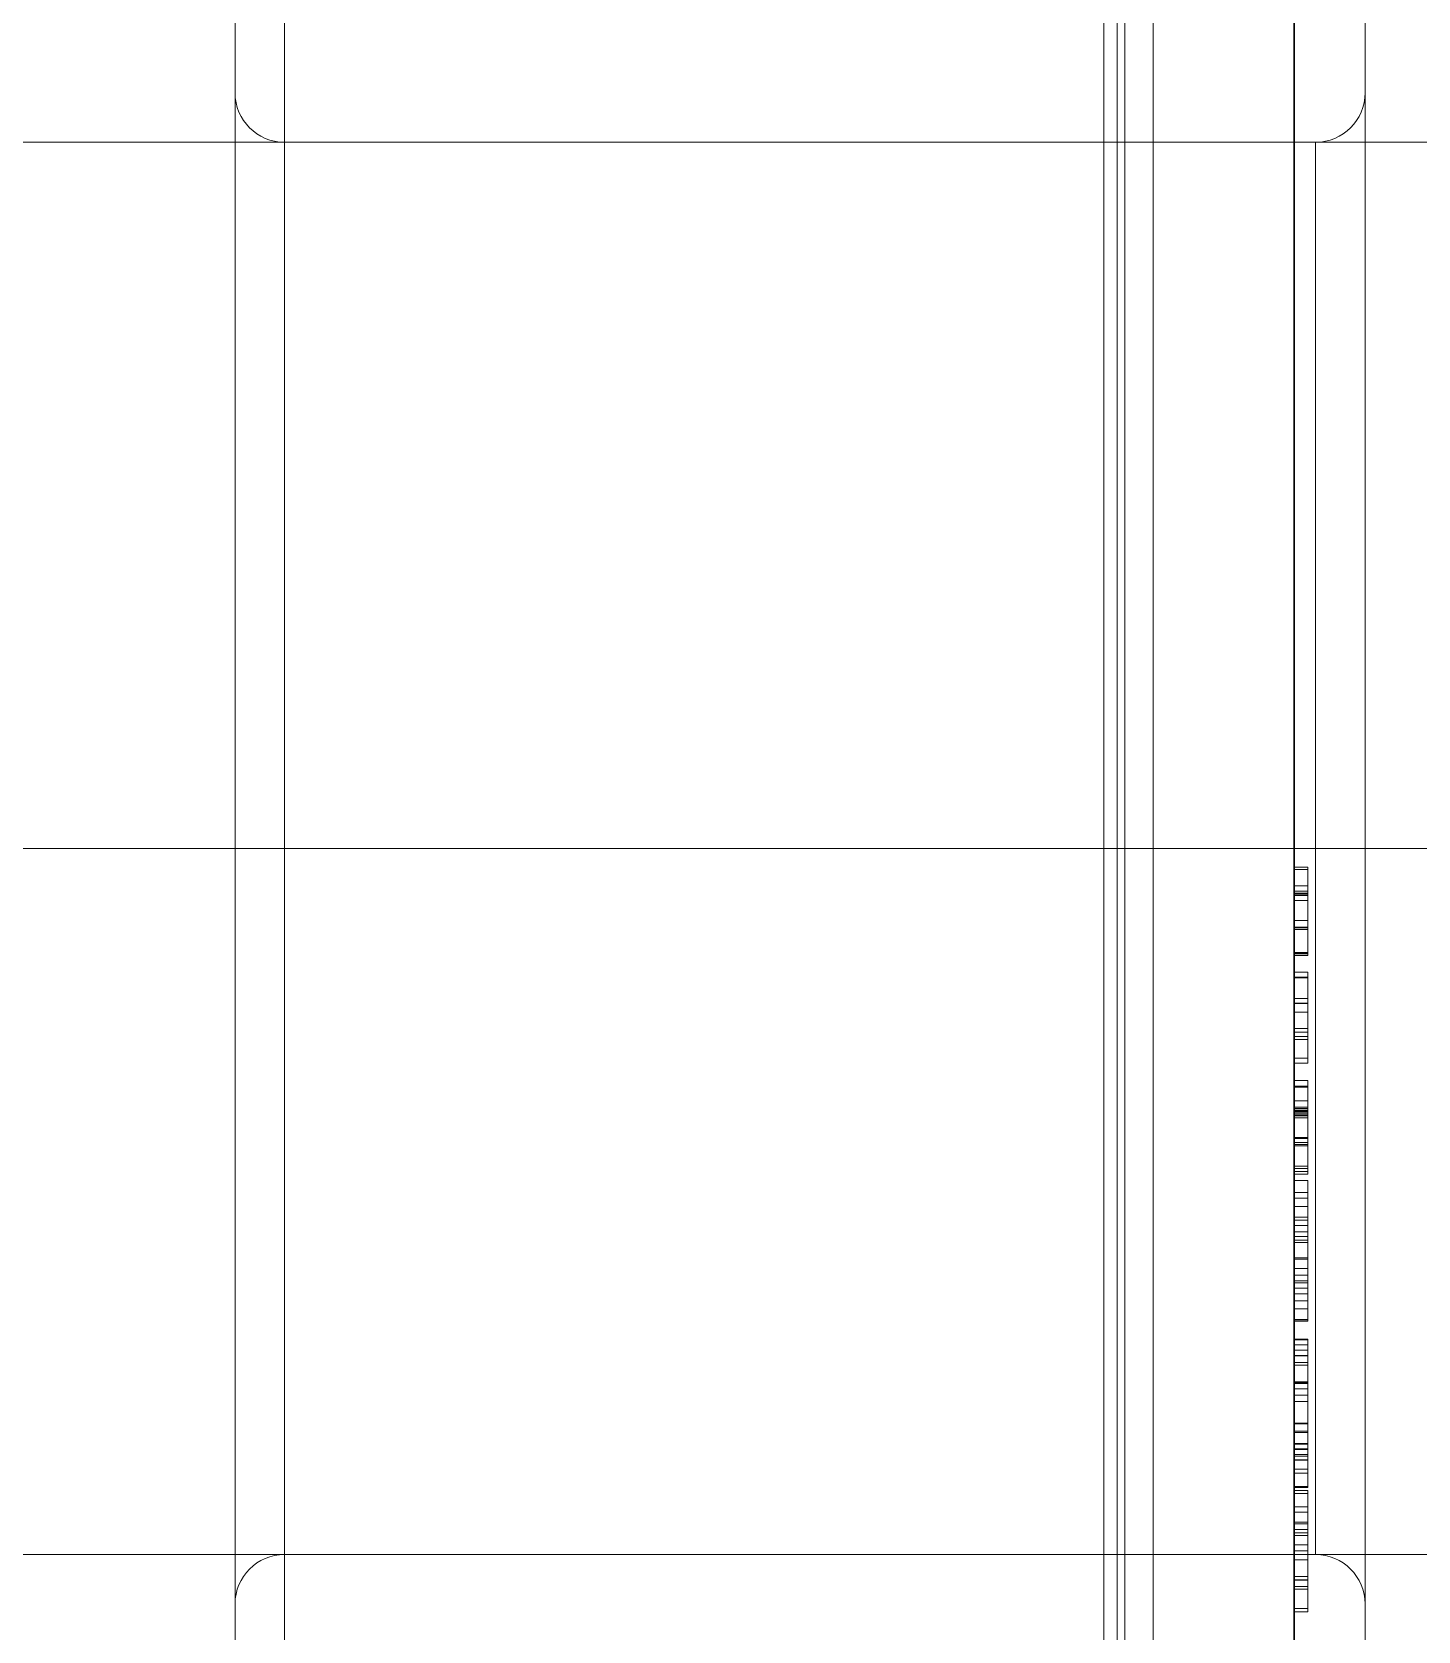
# Model space of a CAD drawing. Header units: millimetres. Extents: x -50460 to 50460, y -35640 to 35640.
# Drawn here: x -33277.12 to -33257.49, y 21265.86 to 21288.51 of the extents above; entities that cross this region are included whole.
import ezdxf

# ---------------------------------------------------------------- set-up
doc = ezdxf.new("R2010")
doc.units = ezdxf.units.MM
doc.set_wipeout_variables(frame=1)
doc.linetypes.add('点画线', pattern=[18, 12, -2, 2, -2])
for name, color, linetype, lineweight in [('EB0', 7, 'Continuous', 15), ('中心线层', 1, '点画线', 18), ('尺寸线层', 4, 'Continuous', 18), ('粗实线层', 7, 'Continuous', 15), ('粗实线层_1', 7, 'Continuous', 15)]:
    doc.layers.add(name, color=color, linetype=linetype, lineweight=lineweight)

# ---------------------------------------------------------------- blocks, each defined once
blk = doc.blocks.new('*X903')
at = {"layer": 'EB0'}
for p, q in [((0, 10), (-138.5, 10)), ((0, -10), (-138.5, -10))]:
    blk.add_line(p, q, dxfattribs=at)
at = {"layer": '中心线层', "linetype": '点画线', "lineweight": 18}
blk.add_line((15.5, 0), (-143, 0), dxfattribs=at)
blk = doc.blocks.new('*X933')
at = {"layer": '中心线层'}
blk.add_line((-1.42, -88), (-27.42, -88), dxfattribs=at)
blk = doc.blocks.new('*X939')
at = {"layer": '中心线层', "linetype": '点画线', "lineweight": 18}
for p, q in [((-3.51, -42.5), (-73.49, -42.5)), ((-3.51, -42.5), (-73.49, -42.5)), ((-16, -42.5), (-61, -42.5)), ((-16, -42.5), (-61, -42.5)), ((-16, -42.5), (-15.3, -42.5)), ((-16, -42.5), (-15.3, -42.5)), ((-15.3, -42.5), (-16, -42.5)), ((-15.3, -42.5), (-16, -42.5)), ((-15.3, -42.5), (-16, -42.5)), ((-15.3, -42.5), (-16, -42.5)), ((-0.7, -42.5), (-15.3, -42.5)), ((-0.7, -42.5), (-15.3, -42.5)), ((-1, -42.5), (-3.7, -42.5)), ((-1, -42.5), (-3.7, -42.5)), ((-1.01, -42.5), (-3.51, -42.5)), ((-1.01, -42.5), (-3.51, -42.5)), ((0, -42.5), (-3.4, -42.5)), ((-1, -42.5), (-3.4, -42.5)), ((0, -42.5), (-1, -42.5)), ((-0.7, -42.5), (0, -42.5)), ((-0.7, -42.5), (0, -42.5))]:
    blk.add_line(p, q, dxfattribs=at)
at = {"layer": '粗实线层'}
for p, q in [((-3.51, -42.5), (-3.51, 0)), ((-3.51, 0), (-3.51, -42.5)), ((-1.01, -42.5), (-1.01, -2.5)), ((-1, -42.5), (-1, -10.85)), ((-16, -42.5), (-16, -19)), ((-15.3, -19), (-15.3, -42.5)), ((-3.7, -42.5), (-3.7, -19)), ((-3, -42.5), (-3, -19.7)), ((-16, -42.5), (-16, -22.5)), ((-3.4, -42.5), (-3.4, -24.25)), ((0, -42.5), (0, -27.25)), ((-15.3, -32.5), (-15.3, -42.5)), ((-0.7, -32.5), (-15.3, -32.5)), ((-0.7, -32.5), (-0.7, -42.5)), ((-16, -62.5), (-16, -42.5)), ((-16, -66), (-16, -42.5)), ((-15.3, -42.5), (-15.3, -52.5)), ((-15.3, -42.5), (-15.3, -66)), ((-3, -42.5), (-3.7, -42.5)), ((-3, -42.5), (-3.7, -42.5)), ((-3.7, -66), (-3.7, -42.5)), ((-3.51, -42.5), (-3.51, -85)), ((-3.51, -85), (-3.51, -42.5)), ((-3, -42.5), (-3.4, -42.5)), ((-3, -42.5), (-3.4, -42.5)), ((-3.4, -60.75), (-3.4, -42.5)), ((-3, -42.5), (-3, -65.3)), ((-1.01, -42.5), (-1.01, -82.5)), ((-1, -42.5), (-1.01, -42.5)), ((-1, -42.5), (-1.01, -42.5)), ((-1, -42.764), (-1, -42.5)), ((-0.7, -42.5), (-0.7, -52.5)), ((0, -57.75), (0, -42.5)), ((-0.81, -42.764), (-1.01, -42.764)), ((-0.81, -42.767), (-1.01, -42.767)), ((-0.81, -42.797), (-1.01, -42.797)), ((-1, -44.018), (-1, -42.764)), ((-0.81, -42.797), (-0.81, -42.764)), ((-0.81, -43.167), (-0.81, -42.797)), ((-0.81, -43.03), (-1.01, -43.03)), ((-0.81, -43.106), (-1.01, -43.106)), ((-0.81, -43.134), (-1.01, -43.134)), ((-0.81, -43.136), (-1.01, -43.136)), ((-0.81, -43.146), (-1.01, -43.146)), ((-0.81, -43.167), (-1.01, -43.167)), ((-0.81, -43.236), (-1.01, -43.236)), ((-0.81, -43.238), (-1.01, -43.238)), ((-0.81, -43.167), (-0.81, -43.164)), ((-0.81, -43.171), (-0.81, -43.167)), ((-0.81, -43.176), (-0.81, -43.171)), ((-0.81, -43.18), (-0.81, -43.176)), ((-0.81, -43.185), (-0.81, -43.18)), ((-0.81, -43.19), (-0.81, -43.185)), ((-0.81, -43.195), (-0.81, -43.19)), ((-0.81, -43.201), (-0.81, -43.195)), ((-0.81, -43.206), (-0.81, -43.201)), ((-0.81, -43.212), (-0.81, -43.206)), ((-0.81, -43.218), (-0.81, -43.212)), ((-0.81, -43.224), (-0.81, -43.218)), ((-0.81, -43.23), (-0.81, -43.224)), ((-0.81, -43.236), (-0.81, -43.23)), ((-0.81, -43.522), (-0.81, -43.236)), ((-0.81, -43.238), (-0.81, -43.238)), ((-0.81, -43.522), (-1.01, -43.522)), ((-0.81, -43.617), (-1.01, -43.617)), ((-0.81, -43.626), (-1.01, -43.626)), ((-0.81, -43.646), (-1.01, -43.646)), ((-0.81, -43.529), (-0.81, -43.522)), ((-0.81, -43.535), (-0.81, -43.529)), ((-0.81, -43.542), (-0.81, -43.535)), ((-0.81, -43.549), (-0.81, -43.542)), ((-0.81, -43.555), (-0.81, -43.549)), ((-0.81, -43.561), (-0.81, -43.555)), ((-0.81, -43.568), (-0.81, -43.561)), ((-0.81, -43.574), (-0.81, -43.568)), ((-0.81, -43.58), (-0.81, -43.574)), ((-0.81, -43.585), (-0.81, -43.58)), ((-0.81, -43.59), (-0.81, -43.585)), ((-0.81, -43.595), (-0.81, -43.59)), ((-0.81, -43.6), (-0.81, -43.595)), ((-0.81, -43.604), (-0.81, -43.6)), ((-0.81, -43.608), (-0.81, -43.604)), ((-0.81, -43.611), (-0.81, -43.608)), ((-0.81, -43.614), (-0.81, -43.611)), ((-0.81, -43.616), (-0.81, -43.614)), ((-0.81, -43.618), (-0.81, -43.616)), ((-0.81, -43.62), (-0.81, -43.618)), ((-0.81, -43.622), (-0.81, -43.62)), ((-0.81, -43.623), (-0.81, -43.622)), ((-0.81, -43.624), (-0.81, -43.623)), ((-0.81, -43.625), (-0.81, -43.624)), ((-0.81, -43.626), (-0.81, -43.625)), ((-0.81, -43.625), (-0.81, -43.625)), ((-0.81, -43.626), (-0.81, -43.626)), ((-0.81, -43.646), (-0.81, -43.626)), ((-0.81, -44.018), (-0.81, -43.646)), ((-0.81, -43.976), (-1.01, -43.976)), ((-0.81, -43.983), (-1.01, -43.983)), ((-0.81, -43.995), (-1.01, -43.995)), ((-0.81, -44.018), (-1.01, -44.018)), ((-1, -44.254), (-1, -44.018)), ((-0.81, -43.983), (-0.81, -43.983)), ((-0.81, -44.254), (-1.01, -44.254)), ((-0.81, -44.325), (-1.01, -44.325)), ((-0.81, -44.335), (-1.01, -44.335)), ((-1, -45.541), (-1, -44.254)), ((-0.81, -44.325), (-0.81, -44.254)), ((-0.81, -44.335), (-0.81, -44.325)), ((-0.81, -44.339), (-0.81, -44.335)), ((-0.81, -44.344), (-0.81, -44.339)), ((-0.81, -44.35), (-0.81, -44.344)), ((-0.81, -44.356), (-0.81, -44.35)), ((-0.81, -44.363), (-0.81, -44.356)), ((-0.81, -44.371), (-0.81, -44.363)), ((-0.81, -44.38), (-0.81, -44.371)), ((-0.81, -44.39), (-0.81, -44.38)), ((-0.81, -44.401), (-0.81, -44.39)), ((-0.81, -44.412), (-0.81, -44.401)), ((-0.81, -44.425), (-0.81, -44.412)), ((-0.81, -44.438), (-0.81, -44.425)), ((-0.81, -44.452), (-0.81, -44.438)), ((-0.81, -44.467), (-0.81, -44.452)), ((-0.81, -44.483), (-0.81, -44.467)), ((-0.81, -44.499), (-0.81, -44.483)), ((-0.81, -44.516), (-0.81, -44.499)), ((-0.81, -44.533), (-0.81, -44.516)), ((-0.81, -44.551), (-0.81, -44.533)), ((-0.81, -44.569), (-0.81, -44.551)), ((-0.81, -44.587), (-0.81, -44.569)), ((-0.81, -44.605), (-0.81, -44.587)), ((-0.81, -44.623), (-0.81, -44.605)), ((-0.81, -44.627), (-1.01, -44.627)), ((-0.81, -44.693), (-1.01, -44.693)), ((-0.81, -44.697), (-1.01, -44.697)), ((-0.81, -44.818), (-1.01, -44.818)), ((-0.81, -44.642), (-0.81, -44.623)), ((-0.81, -44.66), (-0.81, -44.642)), ((-0.81, -44.678), (-0.81, -44.66)), ((-0.81, -44.697), (-0.81, -44.678)), ((-0.81, -45.206), (-0.81, -44.697)), ((-0.81, -45.048), (-1.01, -45.048)), ((-0.81, -45.1), (-1.01, -45.1)), ((-0.81, -45.163), (-1.01, -45.163)), ((-0.81, -45.206), (-1.01, -45.206)), ((-0.81, -45.1), (-0.81, -45.1)), ((-0.81, -45.225), (-0.81, -45.206)), ((-0.81, -45.244), (-0.81, -45.225)), ((-0.81, -45.262), (-0.81, -45.244)), ((-0.81, -45.281), (-0.81, -45.262)), ((-0.81, -45.299), (-0.81, -45.281)), ((-0.81, -45.471), (-1.01, -45.471)), ((-0.81, -45.317), (-0.81, -45.299)), ((-0.81, -45.335), (-0.81, -45.317)), ((-0.81, -45.352), (-0.81, -45.335)), ((-0.81, -45.37), (-0.81, -45.352)), ((-0.81, -45.386), (-0.81, -45.37)), ((-0.81, -45.403), (-0.81, -45.386)), ((-0.81, -45.418), (-0.81, -45.403)), ((-0.81, -45.433), (-0.81, -45.418)), ((-0.81, -45.447), (-0.81, -45.433)), ((-0.81, -45.46), (-0.81, -45.447)), ((-0.81, -45.472), (-0.81, -45.46)), ((-0.81, -45.483), (-0.81, -45.472)), ((-0.81, -45.493), (-0.81, -45.483)), ((-0.81, -45.502), (-0.81, -45.493)), ((-0.81, -45.51), (-0.81, -45.502)), ((-0.81, -45.517), (-0.81, -45.51)), ((-0.81, -45.54), (-1.01, -45.54)), ((-0.81, -45.541), (-1.01, -45.541)), ((-1, -45.788), (-1, -45.541)), ((-0.81, -45.523), (-0.81, -45.517)), ((-0.81, -45.528), (-0.81, -45.523)), ((-0.81, -45.532), (-0.81, -45.528)), ((-0.81, -45.535), (-0.81, -45.532)), ((-0.81, -45.538), (-0.81, -45.535)), ((-0.81, -45.54), (-0.81, -45.538)), ((-0.81, -45.541), (-0.81, -45.54)), ((-0.81, -45.788), (-1.01, -45.788)), ((-0.81, -45.867), (-1.01, -45.867)), ((-0.81, -45.88), (-1.01, -45.88)), ((-1, -47.112), (-1, -45.788)), ((-0.81, -45.867), (-0.81, -45.788)), ((-0.81, -45.88), (-0.81, -45.867)), ((-0.81, -45.887), (-0.81, -45.88)), ((-0.81, -45.895), (-0.81, -45.887)), ((-0.81, -45.904), (-0.81, -45.895)), ((-0.81, -45.915), (-0.81, -45.904)), ((-0.81, -45.927), (-0.81, -45.915)), ((-0.81, -45.941), (-0.81, -45.927)), ((-0.81, -45.956), (-0.81, -45.941)), ((-0.81, -45.972), (-0.81, -45.956)), ((-0.81, -46.075), (-1.01, -46.075)), ((-1.01, -46.163), (-1.01, -46.163)), ((-1.01, -46.163), (-1.01, -46.163)), ((-1.01, -46.163), (-1.01, -46.163)), ((-1.01, -46.163), (-1.01, -46.164)), ((-0.993, -46.163), (-1.01, -46.163)), ((-0.81, -46.164), (-1.01, -46.164)), ((-1.01, -46.164), (-1.01, -46.164)), ((-1.01, -46.164), (-1.01, -46.164)), ((-1.01, -46.164), (-1.01, -46.184)), ((-0.81, -46.184), (-1.01, -46.184)), ((-1.01, -46.184), (-1.01, -46.188)), ((-1.01, -46.188), (-1.01, -46.199)), ((-0.977, -46.163), (-0.993, -46.163)), ((-0.96, -46.163), (-0.977, -46.163)), ((-0.943, -46.163), (-0.96, -46.163)), ((-0.927, -46.163), (-0.943, -46.163)), ((-0.91, -46.163), (-0.927, -46.163)), ((-0.893, -46.163), (-0.91, -46.163)), ((-0.877, -46.163), (-0.893, -46.163)), ((-0.86, -46.163), (-0.877, -46.163)), ((-0.843, -46.163), (-0.86, -46.163)), ((-0.827, -46.163), (-0.843, -46.163)), ((-0.81, -46.163), (-0.827, -46.163)), ((-0.81, -45.99), (-0.81, -45.972)), ((-0.81, -46.009), (-0.81, -45.99)), ((-0.81, -46.029), (-0.81, -46.009)), ((-0.81, -46.05), (-0.81, -46.029)), ((-0.81, -46.072), (-0.81, -46.05)), ((-0.81, -46.094), (-0.81, -46.072)), ((-0.81, -46.117), (-0.81, -46.094)), ((-0.81, -46.14), (-0.81, -46.117)), ((-0.81, -46.163), (-0.81, -46.14)), ((-0.81, -46.186), (-0.81, -46.163)), ((-0.81, -46.209), (-0.81, -46.186)), ((-1.01, -46.199), (-1.01, -46.218)), ((-0.81, -46.209), (-1.01, -46.209)), ((-1.01, -46.218), (-1.01, -46.241)), ((-0.81, -46.219), (-1.01, -46.219)), ((-0.81, -46.23), (-1.01, -46.23)), ((-1.01, -46.241), (-1.01, -46.265)), ((-0.81, -46.25), (-1.01, -46.25)), ((-1.01, -46.265), (-1.01, -46.289)), ((-0.81, -46.275), (-1.01, -46.275)), ((-0.81, -46.289), (-1.01, -46.289)), ((-1.01, -46.289), (-1.01, -46.664)), ((-0.81, -46.314), (-1.01, -46.314)), ((-0.81, -46.275), (-0.81, -46.209)), ((-0.81, -46.25), (-0.81, -46.25)), ((-0.81, -47.112), (-0.81, -46.275)), ((-0.81, -46.593), (-1.01, -46.593)), ((-0.81, -46.609), (-1.01, -46.609)), ((-0.81, -46.609), (-0.81, -46.609)), ((-0.81, -46.664), (-1.01, -46.664)), ((-1.01, -46.664), (-1.01, -46.679)), ((-1.01, -46.679), (-1.01, -46.693)), ((-0.81, -46.693), (-1.01, -46.693)), ((-1.01, -46.693), (-1.01, -46.703)), ((-1.01, -46.703), (-1.01, -46.709)), ((-1.01, -46.709), (-1.01, -46.712)), ((-0.81, -46.712), (-1.01, -46.712)), ((-0.81, -46.712), (-1.01, -46.712)), ((-1.01, -46.712), (-1.01, -46.712)), ((-0.81, -46.693), (-0.81, -46.693)), ((-0.81, -46.712), (-0.81, -46.712)), ((-0.81, -47.001), (-1.01, -47.001)), ((-0.81, -47.032), (-1.01, -47.032)), ((-0.993, -47.034), (-1.01, -47.034)), ((-0.81, -47.076), (-1.01, -47.076)), ((-0.977, -47.034), (-0.993, -47.034)), ((-0.96, -47.034), (-0.977, -47.034)), ((-0.943, -47.034), (-0.96, -47.034)), ((-0.927, -47.034), (-0.943, -47.034)), ((-0.91, -47.034), (-0.927, -47.034)), ((-0.893, -47.034), (-0.91, -47.034)), ((-0.877, -47.034), (-0.893, -47.034)), ((-0.86, -47.034), (-0.877, -47.034)), ((-0.843, -47.034), (-0.86, -47.034)), ((-0.827, -47.034), (-0.843, -47.034)), ((-0.81, -47.034), (-0.827, -47.034)), ((-0.81, -47.112), (-1.01, -47.112)), ((-0.81, -47.205), (-1.01, -47.205)), ((-1, -47.205), (-1, -47.112)), ((-1, -49.196), (-1, -47.205)), ((-0.81, -47.372), (-0.81, -47.205)), ((-0.81, -47.372), (-1.01, -47.372)), ((-0.81, -47.451), (-1.01, -47.451)), ((-0.81, -47.376), (-0.81, -47.372)), ((-0.81, -47.379), (-0.81, -47.376)), ((-0.81, -47.384), (-0.81, -47.379)), ((-0.81, -47.389), (-0.81, -47.384)), ((-0.81, -47.395), (-0.81, -47.389)), ((-0.81, -47.402), (-0.81, -47.395)), ((-0.81, -47.41), (-0.81, -47.402)), ((-0.81, -47.419), (-0.81, -47.41)), ((-0.81, -47.428), (-0.81, -47.419)), ((-0.81, -47.44), (-0.81, -47.428)), ((-0.81, -47.451), (-0.81, -47.44)), ((-0.81, -47.464), (-0.81, -47.451)), ((-0.81, -47.477), (-0.81, -47.464)), ((-0.81, -47.491), (-0.81, -47.477)), ((-0.81, -47.505), (-0.81, -47.491)), ((-0.81, -47.52), (-0.81, -47.505)), ((-0.81, -47.536), (-0.81, -47.52)), ((-0.81, -47.552), (-0.81, -47.536)), ((-0.81, -47.568), (-0.81, -47.552)), ((-0.81, -47.573), (-1.01, -47.573)), ((-0.81, -47.722), (-1.01, -47.722)), ((-0.81, -47.766), (-1.01, -47.766)), ((-0.81, -47.585), (-0.81, -47.568)), ((-0.81, -47.603), (-0.81, -47.585)), ((-0.81, -47.62), (-0.81, -47.603)), ((-0.81, -47.638), (-0.81, -47.62)), ((-0.81, -47.656), (-0.81, -47.638)), ((-0.81, -47.675), (-0.81, -47.656)), ((-0.81, -47.693), (-0.81, -47.675)), ((-0.81, -47.711), (-0.81, -47.693)), ((-0.81, -47.729), (-0.81, -47.711)), ((-0.81, -47.748), (-0.81, -47.729)), ((-0.81, -47.766), (-0.81, -47.748)), ((-0.81, -48.048), (-0.81, -47.766)), ((-0.81, -47.838), (-1.01, -47.838)), ((-0.81, -47.928), (-1.01, -47.928)), ((-0.81, -47.997), (-1.01, -47.997)), ((-0.81, -47.928), (-0.81, -47.928)), ((-0.81, -48.048), (-1.01, -48.048)), ((-0.81, -48.08), (-1.01, -48.08)), ((-0.993, -48.082), (-1.01, -48.082)), ((-0.977, -48.082), (-0.993, -48.082)), ((-0.96, -48.082), (-0.977, -48.082)), ((-0.943, -48.082), (-0.96, -48.082)), ((-0.927, -48.082), (-0.943, -48.082)), ((-0.91, -48.082), (-0.927, -48.082)), ((-0.893, -48.082), (-0.91, -48.082)), ((-0.877, -48.082), (-0.893, -48.082)), ((-0.86, -48.082), (-0.877, -48.082)), ((-0.843, -48.082), (-0.86, -48.082)), ((-0.827, -48.082), (-0.843, -48.082)), ((-0.81, -48.082), (-0.827, -48.082)), ((-0.81, -48.07), (-0.81, -48.048)), ((-0.81, -48.092), (-0.81, -48.07)), ((-0.81, -48.08), (-0.81, -48.08)), ((-0.81, -48.114), (-0.81, -48.092)), ((-0.81, -48.135), (-0.81, -48.114)), ((-0.81, -48.156), (-0.81, -48.135)), ((-0.81, -48.177), (-0.81, -48.156)), ((-0.81, -48.197), (-0.81, -48.177)), ((-0.81, -48.217), (-0.81, -48.197)), ((-0.81, -48.236), (-0.81, -48.217)), ((-0.81, -48.296), (-1.01, -48.296)), ((-0.81, -48.316), (-1.01, -48.316)), ((-0.81, -48.449), (-1.01, -48.449)), ((-0.81, -48.253), (-0.81, -48.236)), ((-0.81, -48.269), (-0.81, -48.253)), ((-0.81, -48.284), (-0.81, -48.269)), ((-0.81, -48.297), (-0.81, -48.284)), ((-0.81, -48.307), (-0.81, -48.297)), ((-0.81, -48.316), (-0.81, -48.307)), ((-0.81, -48.331), (-0.81, -48.316)), ((-0.81, -48.347), (-0.81, -48.331)), ((-0.81, -48.365), (-0.81, -48.347)), ((-0.81, -48.384), (-0.81, -48.365)), ((-0.81, -48.404), (-0.81, -48.384)), ((-0.81, -48.425), (-0.81, -48.404)), ((-0.81, -48.446), (-0.81, -48.425)), ((-0.81, -48.468), (-0.81, -48.446)), ((-0.81, -48.545), (-1.01, -48.545)), ((-0.81, -48.624), (-1.01, -48.624)), ((-0.81, -48.654), (-1.01, -48.654)), ((-0.81, -48.49), (-0.81, -48.468)), ((-0.81, -48.512), (-0.81, -48.49)), ((-0.81, -48.535), (-0.81, -48.512)), ((-0.81, -48.557), (-0.81, -48.535)), ((-0.81, -48.579), (-0.81, -48.557)), ((-0.81, -48.602), (-0.81, -48.579)), ((-0.81, -48.624), (-0.81, -48.602)), ((-0.81, -48.906), (-0.81, -48.624)), ((-0.81, -48.654), (-0.81, -48.654)), ((-0.81, -48.729), (-1.01, -48.729)), ((-0.81, -48.807), (-1.01, -48.807)), ((-0.993, -48.807), (-1.01, -48.807)), ((-0.81, -48.906), (-1.01, -48.906)), ((-0.977, -48.807), (-0.993, -48.807)), ((-0.96, -48.807), (-0.977, -48.807)), ((-0.943, -48.807), (-0.96, -48.807)), ((-0.927, -48.807), (-0.943, -48.807)), ((-0.91, -48.807), (-0.927, -48.807)), ((-0.893, -48.807), (-0.91, -48.807)), ((-0.877, -48.807), (-0.893, -48.807)), ((-0.86, -48.807), (-0.877, -48.807)), ((-0.843, -48.807), (-0.86, -48.807)), ((-0.827, -48.807), (-0.843, -48.807)), ((-0.81, -48.807), (-0.827, -48.807)), ((-0.81, -48.807), (-0.81, -48.807)), ((-0.81, -48.924), (-0.81, -48.906)), ((-0.81, -49.019), (-1.01, -49.019)), ((-0.81, -48.942), (-0.81, -48.924)), ((-0.81, -48.959), (-0.81, -48.942)), ((-0.81, -48.977), (-0.81, -48.959)), ((-0.81, -48.994), (-0.81, -48.977)), ((-0.81, -49.011), (-0.81, -48.994)), ((-0.81, -49.027), (-0.81, -49.011)), ((-0.81, -49.043), (-0.81, -49.027)), ((-0.81, -49.059), (-0.81, -49.043)), ((-0.81, -49.073), (-0.81, -49.059)), ((-0.81, -49.087), (-0.81, -49.073)), ((-0.81, -49.101), (-0.81, -49.087)), ((-0.81, -49.113), (-0.81, -49.101)), ((-0.81, -49.125), (-0.81, -49.113)), ((-0.81, -49.136), (-0.81, -49.125)), ((-0.81, -49.147), (-0.81, -49.136)), ((-0.81, -49.173), (-1.01, -49.173)), ((-0.81, -49.19), (-1.01, -49.19)), ((-0.993, -49.196), (-1.01, -49.196)), ((-1, -49.449), (-1, -49.196)), ((-0.977, -49.196), (-0.993, -49.196)), ((-0.96, -49.196), (-0.977, -49.196)), ((-0.943, -49.196), (-0.96, -49.196)), ((-0.927, -49.196), (-0.943, -49.196)), ((-0.91, -49.196), (-0.927, -49.196)), ((-0.893, -49.196), (-0.91, -49.196)), ((-0.877, -49.196), (-0.893, -49.196)), ((-0.86, -49.196), (-0.877, -49.196)), ((-0.843, -49.196), (-0.86, -49.196)), ((-0.827, -49.196), (-0.843, -49.196)), ((-0.81, -49.196), (-0.827, -49.196)), ((-0.81, -49.156), (-0.81, -49.147)), ((-0.81, -49.165), (-0.81, -49.156)), ((-0.81, -49.173), (-0.81, -49.165)), ((-0.81, -49.181), (-0.81, -49.173)), ((-0.81, -49.187), (-0.81, -49.181)), ((-0.81, -49.192), (-0.81, -49.187)), ((-0.81, -49.194), (-0.81, -49.192)), ((-0.81, -49.196), (-0.81, -49.194)), ((-0.81, -49.196), (-0.81, -49.196)), ((-0.81, -49.449), (-1.01, -49.449)), ((-0.81, -49.457), (-1.01, -49.457)), ((-0.81, -49.532), (-1.01, -49.532)), ((-1, -51.549), (-1, -49.449)), ((-0.81, -49.532), (-0.81, -49.449)), ((-0.81, -49.457), (-0.81, -49.457)), ((-0.81, -49.779), (-0.81, -49.532)), ((-0.81, -49.607), (-1.01, -49.607)), ((-0.81, -49.683), (-1.01, -49.683)), ((-0.993, -49.685), (-1.01, -49.685)), ((-0.81, -49.779), (-1.01, -49.779)), ((-0.81, -49.819), (-1.01, -49.819)), ((-0.977, -49.685), (-0.993, -49.685)), ((-0.96, -49.685), (-0.977, -49.685)), ((-0.943, -49.685), (-0.96, -49.685)), ((-0.927, -49.685), (-0.943, -49.685)), ((-0.91, -49.685), (-0.927, -49.685)), ((-0.893, -49.685), (-0.91, -49.685)), ((-0.877, -49.685), (-0.893, -49.685)), ((-0.86, -49.685), (-0.877, -49.685)), ((-0.843, -49.685), (-0.86, -49.685)), ((-0.827, -49.685), (-0.843, -49.685)), ((-0.81, -49.685), (-0.827, -49.685)), ((-0.81, -49.683), (-0.81, -49.683)), ((-0.81, -49.801), (-0.81, -49.779)), ((-0.81, -49.823), (-0.81, -49.801)), ((-0.81, -49.845), (-0.81, -49.823)), ((-0.81, -49.867), (-0.81, -49.845)), ((-0.81, -49.888), (-0.81, -49.867)), ((-0.81, -49.909), (-0.81, -49.888)), ((-0.81, -49.929), (-0.81, -49.909)), ((-0.81, -49.949), (-0.81, -49.929)), ((-0.81, -49.967), (-0.81, -49.949)), ((-0.81, -49.985), (-0.81, -49.967)), ((-0.81, -50.001), (-0.81, -49.985)), ((-0.81, -50.016), (-0.81, -50.001)), ((-0.81, -50.03), (-0.81, -50.016)), ((-0.81, -50.042), (-0.81, -50.03)), ((-0.81, -50.052), (-0.81, -50.042)), ((-0.81, -50.054), (-1.01, -50.054)), ((-0.81, -50.062), (-1.01, -50.062)), ((-0.993, -50.078), (-1.01, -50.078)), ((-0.81, -50.155), (-1.01, -50.155)), ((-0.81, -50.244), (-1.01, -50.244)), ((-0.977, -50.078), (-0.993, -50.078)), ((-0.96, -50.078), (-0.977, -50.078)), ((-0.943, -50.078), (-0.96, -50.078)), ((-0.927, -50.078), (-0.943, -50.078)), ((-0.91, -50.078), (-0.927, -50.078)), ((-0.893, -50.078), (-0.91, -50.078)), ((-0.877, -50.078), (-0.893, -50.078)), ((-0.86, -50.078), (-0.877, -50.078)), ((-0.843, -50.078), (-0.86, -50.078)), ((-0.827, -50.078), (-0.843, -50.078)), ((-0.81, -50.078), (-0.827, -50.078)), ((-0.81, -50.06), (-0.81, -50.052)), ((-0.81, -50.054), (-0.81, -50.054)), ((-0.81, -50.155), (-0.81, -50.054)), ((-0.81, -50.067), (-0.81, -50.06)), ((-0.81, -50.072), (-0.81, -50.067)), ((-0.81, -50.075), (-0.81, -50.072)), ((-0.81, -50.077), (-0.81, -50.075)), ((-0.81, -50.078), (-0.81, -50.077)), ((-0.81, -50.244), (-0.81, -50.155)), ((-0.81, -50.331), (-0.81, -50.244)), ((-0.81, -50.331), (-1.01, -50.331)), ((-0.81, -50.336), (-0.81, -50.331)), ((-0.81, -50.341), (-0.81, -50.336)), ((-0.81, -50.347), (-0.81, -50.341)), ((-0.81, -50.354), (-0.81, -50.347)), ((-0.81, -50.362), (-0.81, -50.354)), ((-0.81, -50.371), (-0.81, -50.362)), ((-0.81, -50.381), (-0.81, -50.371)), ((-0.81, -50.391), (-0.81, -50.381)), ((-0.81, -50.402), (-0.81, -50.391)), ((-0.81, -50.414), (-0.81, -50.402)), ((-0.81, -50.426), (-0.81, -50.414)), ((-0.81, -50.44), (-0.81, -50.426)), ((-0.81, -50.453), (-0.81, -50.44)), ((-0.81, -50.467), (-0.81, -50.453)), ((-0.81, -50.482), (-0.81, -50.467)), ((-0.81, -50.497), (-0.81, -50.482)), ((-0.81, -50.512), (-0.81, -50.497)), ((-0.81, -50.639), (-1.01, -50.639)), ((-1.01, -50.639), (-1.01, -50.648)), ((-0.81, -50.648), (-1.01, -50.648)), ((-1.01, -50.648), (-1.01, -50.657)), ((-1.01, -50.657), (-1.01, -50.671)), ((-1.01, -50.671), (-1.01, -50.691)), ((-1.01, -50.691), (-1.01, -50.717)), ((-1.01, -50.717), (-1.01, -50.744)), ((-0.81, -50.528), (-0.81, -50.512)), ((-0.81, -50.544), (-0.81, -50.528)), ((-0.81, -50.561), (-0.81, -50.544)), ((-0.81, -50.578), (-0.81, -50.561)), ((-0.81, -50.595), (-0.81, -50.578)), ((-0.81, -50.612), (-0.81, -50.595)), ((-0.81, -50.629), (-0.81, -50.612)), ((-0.81, -50.647), (-0.81, -50.629)), ((-0.81, -50.664), (-0.81, -50.647)), ((-0.81, -50.682), (-0.81, -50.664)), ((-0.81, -50.699), (-0.81, -50.682)), ((-0.81, -50.717), (-0.81, -50.699)), ((-0.81, -50.734), (-0.81, -50.717)), ((-1.01, -50.744), (-1.01, -50.772)), ((-0.81, -50.751), (-1.01, -50.751)), ((-0.81, -50.772), (-1.01, -50.772)), ((-1.01, -50.772), (-1.01, -51.085)), ((-0.81, -50.927), (-1.01, -50.927)), ((-0.81, -50.938), (-1.01, -50.938)), ((-0.81, -50.751), (-0.81, -50.734)), ((-0.81, -51.289), (-0.81, -50.751)), ((-0.81, -50.938), (-0.81, -50.938)), ((-0.81, -51.001), (-1.01, -51.001)), ((-0.81, -51.014), (-1.01, -51.014)), ((-0.81, -51.085), (-1.01, -51.085)), ((-1.01, -51.085), (-1.01, -51.091)), ((-1.01, -51.091), (-1.01, -51.098)), ((-1.01, -51.098), (-1.01, -51.104)), ((-1.01, -51.104), (-1.01, -51.111)), ((-0.81, -51.107), (-1.01, -51.107)), ((-1.01, -51.111), (-1.01, -51.117)), ((-1.01, -51.117), (-1.01, -51.122)), ((-1.01, -51.122), (-1.01, -51.128)), ((-1.01, -51.128), (-1.01, -51.133)), ((-1.01, -51.133), (-1.01, -51.138)), ((-1.01, -51.138), (-1.01, -51.142)), ((-1.01, -51.142), (-1.01, -51.146)), ((-1.01, -51.146), (-1.01, -51.15)), ((-1.01, -51.15), (-1.01, -51.153)), ((-1.01, -51.153), (-1.01, -51.156)), ((-1.01, -51.156), (-1.01, -51.159)), ((-1.01, -51.159), (-1.01, -51.161)), ((-0.81, -51.161), (-1.01, -51.161)), ((-1.01, -51.161), (-1.01, -51.163)), ((-1.01, -51.163), (-1.01, -51.163)), ((-1.01, -51.163), (-1.01, -51.164)), ((-0.993, -51.164), (-1.01, -51.164)), ((-0.977, -51.164), (-0.993, -51.164)), ((-0.96, -51.164), (-0.977, -51.164)), ((-0.943, -51.164), (-0.96, -51.164)), ((-0.927, -51.164), (-0.943, -51.164)), ((-0.91, -51.164), (-0.927, -51.164)), ((-0.893, -51.164), (-0.91, -51.164)), ((-0.877, -51.164), (-0.893, -51.164)), ((-0.86, -51.164), (-0.877, -51.164)), ((-0.843, -51.164), (-0.86, -51.164)), ((-0.827, -51.164), (-0.843, -51.164)), ((-0.81, -51.164), (-0.827, -51.164)), ((-0.81, -51.001), (-0.81, -51.001)), ((-0.81, -51.107), (-0.81, -51.107)), ((-0.81, -51.161), (-0.81, -51.161)), ((-0.81, -51.289), (-1.01, -51.289)), ((-0.81, -51.347), (-1.01, -51.347)), ((-0.81, -51.306), (-0.81, -51.289)), ((-0.81, -51.324), (-0.81, -51.306)), ((-0.81, -51.341), (-0.81, -51.324)), ((-0.81, -51.357), (-0.81, -51.341)), ((-0.81, -51.373), (-0.81, -51.357)), ((-0.81, -51.389), (-0.81, -51.373)), ((-0.81, -51.404), (-0.81, -51.389)), ((-0.81, -51.419), (-0.81, -51.404)), ((-0.81, -51.538), (-1.01, -51.538)), ((-0.993, -51.549), (-1.01, -51.549)), ((-0.993, -51.594), (-1.01, -51.594)), ((-1, -51.594), (-1, -51.549)), ((-1, -53.309), (-1, -51.594)), ((-0.977, -51.549), (-0.993, -51.549)), ((-0.977, -51.594), (-0.993, -51.594)), ((-0.96, -51.549), (-0.977, -51.549)), ((-0.96, -51.594), (-0.977, -51.594)), ((-0.943, -51.549), (-0.96, -51.549)), ((-0.943, -51.594), (-0.96, -51.594)), ((-0.927, -51.549), (-0.943, -51.549)), ((-0.927, -51.594), (-0.943, -51.594)), ((-0.91, -51.549), (-0.927, -51.549)), ((-0.91, -51.594), (-0.927, -51.594)), ((-0.893, -51.549), (-0.91, -51.549)), ((-0.893, -51.594), (-0.91, -51.594)), ((-0.877, -51.549), (-0.893, -51.549)), ((-0.877, -51.594), (-0.893, -51.594)), ((-0.86, -51.549), (-0.877, -51.549)), ((-0.86, -51.594), (-0.877, -51.594)), ((-0.843, -51.549), (-0.86, -51.549)), ((-0.843, -51.594), (-0.86, -51.594)), ((-0.827, -51.549), (-0.843, -51.549)), ((-0.827, -51.594), (-0.843, -51.594)), ((-0.81, -51.549), (-0.827, -51.549)), ((-0.81, -51.594), (-0.827, -51.594)), ((-0.81, -51.433), (-0.81, -51.419)), ((-0.81, -51.446), (-0.81, -51.433)), ((-0.81, -51.458), (-0.81, -51.446)), ((-0.81, -51.47), (-0.81, -51.458)), ((-0.81, -51.481), (-0.81, -51.47)), ((-0.81, -51.491), (-0.81, -51.481)), ((-0.81, -51.501), (-0.81, -51.491)), ((-0.81, -51.51), (-0.81, -51.501)), ((-0.81, -51.518), (-0.81, -51.51)), ((-0.81, -51.525), (-0.81, -51.518)), ((-0.81, -51.531), (-0.81, -51.525)), ((-0.81, -51.537), (-0.81, -51.531)), ((-0.81, -51.541), (-0.81, -51.537)), ((-0.81, -51.545), (-0.81, -51.541)), ((-0.81, -51.547), (-0.81, -51.545)), ((-0.81, -51.549), (-0.81, -51.547)), ((-0.81, -51.549), (-0.81, -51.549)), ((-0.81, -51.595), (-0.81, -51.594)), ((-0.81, -51.599), (-0.81, -51.595)), ((-0.81, -51.604), (-0.81, -51.599)), ((-0.81, -51.611), (-0.81, -51.604)), ((-0.81, -51.619), (-0.81, -51.611)), ((-0.81, -51.628), (-0.81, -51.619)), ((-0.81, -51.637), (-0.81, -51.628)), ((-0.81, -51.637), (-1.01, -51.637)), ((-0.81, -51.825), (-1.01, -51.825)), ((-0.81, -51.825), (-0.81, -51.637)), ((-0.81, -52.067), (-0.81, -51.825)), ((-0.81, -51.902), (-1.01, -51.902)), ((-0.993, -52.041), (-1.01, -52.041)), ((-0.81, -52.043), (-1.01, -52.043)), ((-0.81, -52.067), (-1.01, -52.067)), ((-0.977, -52.041), (-0.993, -52.041)), ((-0.96, -52.041), (-0.977, -52.041)), ((-0.943, -52.041), (-0.96, -52.041)), ((-0.927, -52.041), (-0.943, -52.041)), ((-0.91, -52.041), (-0.927, -52.041)), ((-0.893, -52.041), (-0.91, -52.041)), ((-0.877, -52.041), (-0.893, -52.041)), ((-0.86, -52.041), (-0.877, -52.041)), ((-0.843, -52.041), (-0.86, -52.041)), ((-0.827, -52.041), (-0.843, -52.041)), ((-0.81, -52.041), (-0.827, -52.041)), ((-0.81, -52.193), (-0.81, -52.067)), ((-0.81, -52.144), (-1.01, -52.144)), ((-0.81, -52.193), (-1.01, -52.193)), ((-0.81, -52.228), (-1.01, -52.228)), ((-0.81, -52.144), (-0.81, -52.144)), ((-0.81, -52.952), (-0.81, -52.193)), ((-0.81, -52.228), (-0.81, -52.228)), ((-15.3, -52.5), (-0.7, -52.5)), ((-0.81, -52.364), (-1.01, -52.364)), ((-0.81, -52.447), (-1.01, -52.447)), ((-0.81, -52.447), (-0.81, -52.447)), ((-0.81, -52.577), (-1.01, -52.577)), ((-0.81, -52.577), (-0.81, -52.577)), ((-0.81, -52.81), (-1.01, -52.81)), ((-0.81, -52.859), (-1.01, -52.859)), ((-0.993, -52.861), (-1.01, -52.861)), ((-0.81, -52.952), (-1.01, -52.952)), ((-0.977, -52.861), (-0.993, -52.861)), ((-0.96, -52.861), (-0.977, -52.861)), ((-0.943, -52.861), (-0.96, -52.861)), ((-0.927, -52.861), (-0.943, -52.861)), ((-0.91, -52.861), (-0.927, -52.861)), ((-0.893, -52.861), (-0.91, -52.861)), ((-0.877, -52.861), (-0.893, -52.861)), ((-0.86, -52.861), (-0.877, -52.861)), ((-0.843, -52.861), (-0.86, -52.861)), ((-0.827, -52.861), (-0.843, -52.861)), ((-0.81, -52.861), (-0.827, -52.861)), ((-0.81, -52.859), (-0.81, -52.859)), ((-0.81, -52.981), (-0.81, -52.952)), ((-0.81, -53.01), (-0.81, -52.981)), ((-0.81, -52.991), (-1.01, -52.991)), ((-0.81, -53.039), (-0.81, -53.01)), ((-0.81, -53.067), (-0.81, -53.039)), ((-0.81, -53.095), (-0.81, -53.067)), ((-0.81, -53.123), (-0.81, -53.095)), ((-0.81, -53.149), (-0.81, -53.123)), ((-0.81, -53.175), (-0.81, -53.149)), ((-0.81, -53.2), (-0.81, -53.175)), ((-0.81, -53.223), (-0.81, -53.2)), ((-0.81, -53.266), (-1.01, -53.266)), ((-0.993, -53.309), (-1.01, -53.309)), ((-1, -53.858), (-1, -53.309)), ((-0.977, -53.309), (-0.993, -53.309)), ((-0.96, -53.309), (-0.977, -53.309)), ((-0.943, -53.309), (-0.96, -53.309)), ((-0.927, -53.309), (-0.943, -53.309)), ((-0.91, -53.309), (-0.927, -53.309)), ((-0.893, -53.309), (-0.91, -53.309)), ((-0.877, -53.309), (-0.893, -53.309)), ((-0.86, -53.309), (-0.877, -53.309)), ((-0.843, -53.309), (-0.86, -53.309)), ((-0.827, -53.309), (-0.843, -53.309)), ((-0.81, -53.309), (-0.827, -53.309)), ((-0.81, -53.244), (-0.81, -53.223)), ((-0.81, -53.262), (-0.81, -53.244)), ((-0.81, -53.278), (-0.81, -53.262)), ((-0.81, -53.29), (-0.81, -53.278)), ((-0.81, -53.299), (-0.81, -53.29)), ((-0.81, -53.305), (-0.81, -53.299)), ((-0.81, -53.308), (-0.81, -53.305)), ((-0.81, -53.309), (-0.81, -53.308))]:
    blk.add_line(p, q, dxfattribs=at)
for centre, start, end in [((-15.3, -31.8), 180, 270), ((-0.7, -31.8), 269.9999, 359.9975), ((-15.3, -53.2), 90, 179.9987), ((-0.7, -53.2), 0, 90)]:
    blk.add_arc(centre, 0.7, start, end, dxfattribs=at)
blk = doc.blocks.new('*X856')
blk.add_wipeout([(835, -319.784), (835, -311.284), (835, -311.284), (836.5, -309.784), (836.5, -309.784), (881, -309.784), (881, -309.784), (893.5, -309.784), (893.5, -309.784), (975, -309.784), (975, -309.784), (975, -302.463), (975, -302.463), (986.223, -302.463), (987.5, -306.793), (987.499, -306.641), (987.494, -306.488), (987.487, -306.336), (987.477, -306.184), (987.464, -306.032), (987.448, -305.88), (987.429, -305.729), (987.407, -305.578), (987.382, -305.427), (987.355, -305.277), (987.324, -305.128), (987.291, -304.979), (987.255, -304.83), (987.216, -304.683), (987.174, -304.536), (987.129, -304.39), (987.082, -304.245), (987.032, -304.101), (986.979, -303.958), (986.924, -303.816), (986.865, -303.675), (986.804, -303.535), (986.741, -303.396), (986.674, -303.259), (986.606, -303.123), (986.534, -302.988), (986.46, -302.855), (986.383, -302.723), (986.304, -302.592), (986.223, -302.463), (987.5, -306.793), (987.5, -319.784), (987.5, -319.784), (987.5, -332.774), (986.223, -337.104), (986.304, -336.975), (986.383, -336.845), (986.46, -336.713), (986.534, -336.58), (986.606, -336.445), (986.674, -336.309), (986.741, -336.171), (986.804, -336.033), (986.865, -335.893), (986.924, -335.752), (986.979, -335.61), (987.032, -335.467), (987.082, -335.322), (987.129, -335.177), (987.174, -335.032), (987.216, -334.885), (987.255, -334.737), (987.291, -334.589), (987.324, -334.44), (987.355, -334.291), (987.382, -334.141), (987.407, -333.99), (987.429, -333.839), (987.448, -333.688), (987.464, -333.536), (987.477, -333.384), (987.487, -333.232), (987.494, -333.079), (987.499, -332.927), (987.5, -332.774), (986.223, -337.104), (975, -337.104), (975, -337.104), (975, -329.784), (975, -329.784), (893.5, -329.784), (893.5, -329.784), (881, -329.784), (881, -329.784), (836.5, -329.784), (836.5, -329.784), (835, -328.284), (835, -328.284)]).dxf.layer = '粗实线层_1'
at = {"layer": '粗实线层_1'}
for name, p in [('*X933', (984, -231.784)), ('*X939', (961.5, -277.284)), ('*X903', (975, -319.784))]:
    blk.add_blockref(name, p, dxfattribs=at)
blk = doc.blocks.new('*X805')
at = {"layer": '尺寸线层'}
blk.add_blockref('*X856', (-1515, 819.783), dxfattribs=at)

msp = doc.modelspace()

# ---------------------------------------------------------------- block references
at = {"layer": '尺寸线层'}
msp.add_blockref('*X805', (-32704.742, 20776.945), dxfattribs=at)

doc.saveas('drawing.dxf')
